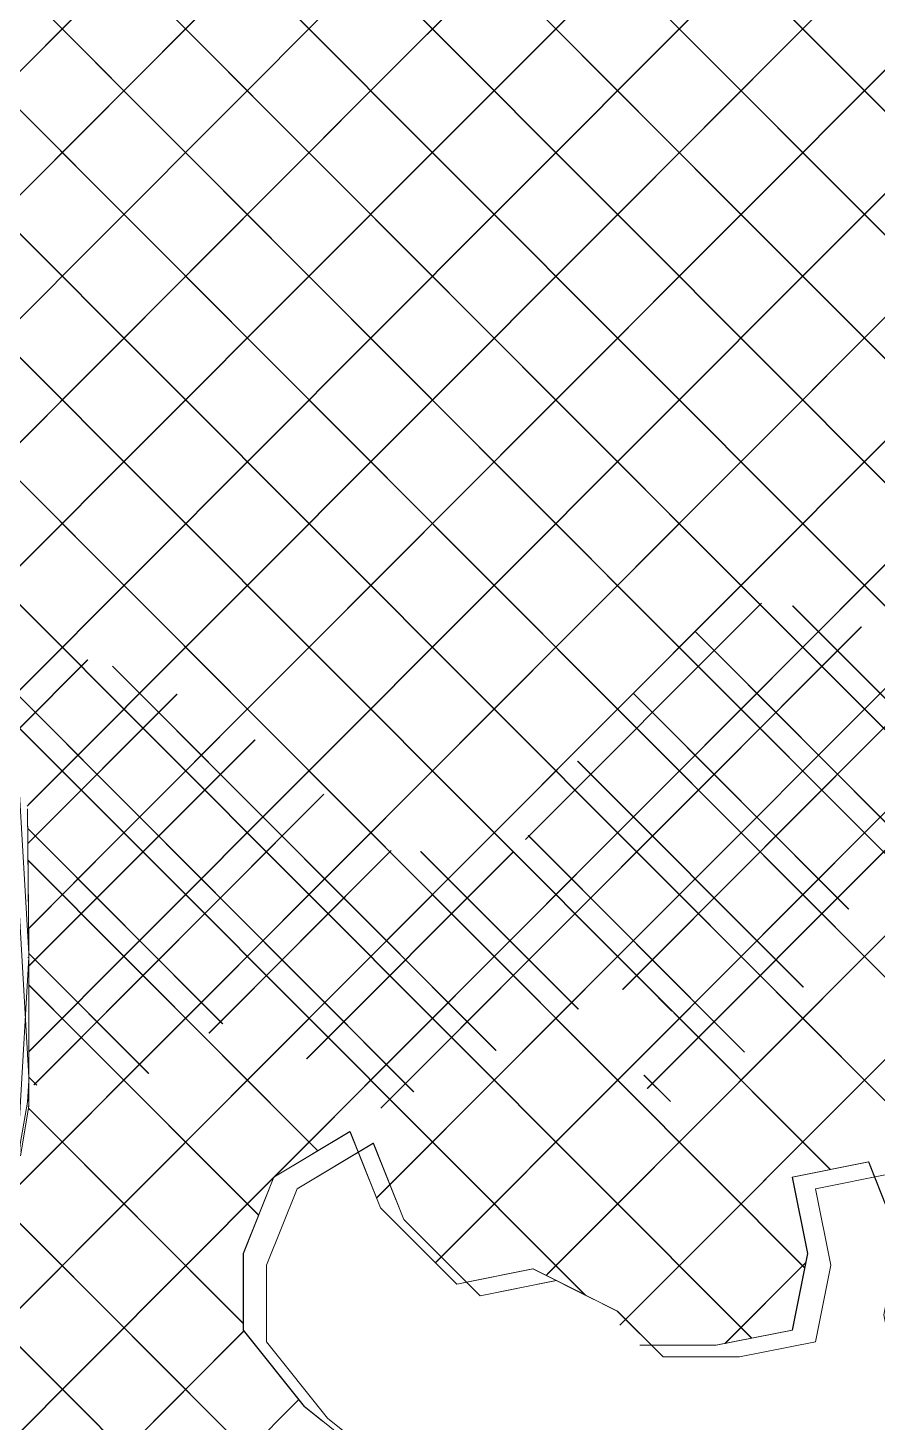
# Model space of a CAD drawing. Header units: millimetres. Extents: x -12186 to 152825, y -4386 to 9463.
# Drawn here: x 68588 to 69127, y 3810 to 4694 of the extents above; entities that cross this region are included whole.
import ezdxf

# ---------------------------------------------------------------- set-up
doc = ezdxf.new("R2010")
doc.units = ezdxf.units.MM
doc.layers.add('G-IMPT', color=8, linetype='Continuous', lineweight=5)
doc.layers.add('L-PLNT', color=71, linetype='Continuous', lineweight=5)

# ---------------------------------------------------------------- blocks, each defined once
blk = doc.blocks.new('SVA_Shades of Green Tree - Australian_Tree_based_on_Leopard_Tree_2901-V313-Section B-B')
at = {"layer": 'G-IMPT'}
for p, q in [((21732.51, 4467.56), (21249.71, 4951.17)), ((21732.64, 4467.56), (21249.84, 4951.17)), ((21552.91, 4569.03), (21216.14, 4906.36)), ((21553.04, 4569.03), (21216.27, 4906.36)), ((21593.33, 4371.68), (21071.99, 4893.9)), ((21593.46, 4371.68), (21072.12, 4893.9)), ((21584.47, 4692.67), (21762.67, 4871.16)), ((21584.6, 4692.67), (21762.8, 4871.16)), ((21598.97, 4550.33), (21915.31, 4867.2)), ((21599.1, 4550.33), (21915.43, 4867.2)), ((21474.62, 4569.03), (21182.58, 4861.56)), ((21474.75, 4569.03), (21182.71, 4861.56)), ((21323.5, 4666.54), (21517.64, 4861.01)), ((21323.63, 4666.54), (21517.77, 4861.01)), ((21547.78, 4339.01), (21050.45, 4837.18)), ((21547.65, 4339.01), (21050.46, 4837.04)), ((21357.07, 4621.73), (21536.07, 4801.04)), ((21357.19, 4621.73), (21536.2, 4801.04)), ((21074.47, 4652.37), (21213.04, 4791.18)), ((21074.48, 4652.26), (21213.17, 4791.18)), ((21502.1, 4306.34), (21054.37, 4754.83)), ((21501.97, 4306.34), (21054.37, 4754.7)), ((21076.76, 4576.11), (21251.09, 4750.74)), ((21076.76, 4576.24), (21250.96, 4750.74)), ((21390.63, 4576.93), (21548.14, 4734.7)), ((21390.76, 4576.93), (21548.27, 4734.7)), ((21586.08, 4692.67), (21548.59, 4730.22)), ((21586.21, 4692.67), (21548.71, 4730.22)), ((21076.02, 4497.07), (21288.88, 4710.29)), ((21076.15, 4497.07), (21289.01, 4710.29)), ((21461.04, 4569.03), (21584.47, 4692.67)), ((21461.17, 4569.03), (21584.6, 4692.67)), ((21539.34, 4569.03), (21662.77, 4692.67)), ((21539.47, 4569.03), (21662.9, 4692.67)), ((21813.68, 4464.68), (21586.08, 4692.67)), ((21813.81, 4464.68), (21586.21, 4692.67)), ((21073.5, 4415.99), (21323.63, 4666.54)), ((21154.32, 4497.07), (21323.5, 4666.54)), ((21469.68, 4260.38), (21073.86, 4656.88)), ((21469.56, 4260.38), (21073.88, 4656.73)), ((21081.68, 4345.88), (21357.07, 4621.73)), ((21081.69, 4345.77), (21357.19, 4621.73)), ((21485.35, 4166.26), (21076.76, 4575.54)), ((21485.22, 4166.26), (21076.76, 4575.41)), ((21086.86, 4272.52), (21390.76, 4576.93)), ((21086.86, 4272.64), (21390.63, 4576.93)), ((21094.8, 4202.17), (21461.04, 4569.03)), ((21094.93, 4202.17), (21461.17, 4569.03)), ((21150.73, 4179.77), (21539.34, 4569.03)), ((21150.86, 4179.77), (21539.47, 4569.03)), ((21641.9, 4401.46), (21474.62, 4569.03)), ((21642.03, 4401.46), (21474.75, 4569.03)), ((21690.47, 4431.24), (21552.91, 4569.03)), ((21690.6, 4431.24), (21553.04, 4569.03)), ((21162.97, 4113.6), (21598.97, 4550.33)), ((21163.1, 4113.6), (21599.1, 4550.33)), ((21087.66, 3959.6), (21647.46, 4520.35)), ((21087.67, 3959.74), (21647.34, 4520.35)), ((21073.5, 4416.12), (21153.69, 4496.44)), ((21485.23, 4087.83), (21076.67, 4497.07)), ((21485.36, 4087.83), (21076.8, 4497.07)), ((21536.99, 4331.39), (21695.7, 4490.37)), ((21537.12, 4331.39), (21695.83, 4490.37)), ((21437.84, 3918.36), (21988.71, 4470.15)), ((21437.97, 3918.36), (21988.83, 4470.15)), ((21468.31, 4027.31), (21908.09, 4467.83)), ((21468.43, 4027.31), (21908.22, 4467.83)), ((21491.44, 4128.91), (21827.1, 4465.13)), ((21491.57, 4128.91), (21827.23, 4465.13)), ((21469.36, 3871.38), (22053.86, 4456.86)), ((21472.96, 3875.11), (22053.73, 4456.86)), ((21480.25, 4196.13), (21746.1, 4462.43)), ((21480.38, 4196.13), (21746.23, 4462.43)), ((21468.23, 4026.56), (21073.5, 4421.95)), ((21468.1, 4026.56), (21073.5, 4421.82)), ((22401.24, 3562.42), (21593.33, 4371.68)), ((22401.36, 3562.42), (21593.46, 4371.68)), ((21094.34, 4028.8), (21075.85, 4348.1)), ((21451.09, 3965.29), (21083.9, 4333.11)), ((21450.97, 3965.29), (21083.92, 4332.95)), ((22380.1, 3505.16), (21547.65, 4339.01)), ((22380.23, 3505.16), (21547.78, 4339.01)), ((21409.37, 4179.37), (21559.09, 4329.35)), ((21409.5, 4179.37), (21559.22, 4329.35)), ((21469.06, 4263.35), (21536.99, 4331.39)), ((21469.19, 4263.35), (21537.12, 4331.39)), ((21818.43, 4087.76), (21578.89, 4327.69)), ((21818.55, 4087.76), (21579.02, 4327.69)), ((21317.59, 4009), (21622.44, 4314.37)), ((21317.71, 4009), (21622.57, 4314.37)), ((21861.39, 3946.32), (21501.97, 4306.34)), ((22331.86, 3475.19), (21502.1, 4306.34)), ((21795.32, 4032.47), (21517.03, 4311.23)), ((21795.45, 4032.47), (21517.16, 4311.23)), ((21087.54, 4249.01), (21131.75, 4293.3)), ((21087.54, 4249.14), (21131.62, 4293.3)), ((21390.85, 4045.62), (21147.52, 4289.35)), ((21390.72, 4045.62), (21147.8, 4288.94)), ((21338.64, 4019.48), (21086.88, 4271.66)), ((21338.51, 4019.48), (21086.89, 4271.53)), ((21093.76, 4176.82), (21188.4, 4271.62)), ((21093.76, 4176.94), (21188.27, 4271.62)), ((21614.45, 4135.22), (21477.88, 4272.03)), ((21614.58, 4135.22), (21478, 4272.03)), ((21064.42, 3858.03), (21469.06, 4263.35)), ((21064.44, 3857.92), (21469.19, 4263.35)), ((21471.03, 4084.28), (21651.29, 4264.84)), ((21471.16, 4084.28), (21651.42, 4264.84)), ((21802.26, 3927.12), (21469.56, 4260.38)), ((21802.39, 3927.12), (21469.68, 4260.38)), ((21163.89, 4174.55), (21087.48, 4251.09)), ((21163.76, 4174.55), (21087.48, 4250.96)), ((21094.46, 4099.09), (21237.86, 4242.73)), ((21094.46, 4099.21), (21237.73, 4242.73)), ((21486.7, 4021.54), (21700.34, 4235.55)), ((21486.83, 4021.54), (21700.47, 4235.55)), ((21585.6, 4085.69), (21442.46, 4229.07)), ((21585.73, 4085.69), (21442.59, 4229.07)), ((21094.34, 4107.23), (21088.29, 4211.66)), ((21093.26, 4200.62), (21094.8, 4202.17)), ((21093.27, 4200.51), (21094.93, 4202.17)), ((21097.55, 4023.88), (21281.48, 4208.13)), ((21097.67, 4023.88), (21281.61, 4208.13)), ((21249.82, 3965.31), (21480.25, 4196.13)), ((21249.95, 3965.31), (21480.38, 4196.13)), ((21217.4, 4062.49), (21093.67, 4186.44)), ((21217.28, 4062.49), (21093.67, 4186.31)), ((21548.34, 4044.58), (21411.13, 4182.02)), ((21548.47, 4044.58), (21411.26, 4182.02)), ((21094.28, 4123.09), (21150.86, 4179.77)), ((21094.28, 4123.22), (21150.73, 4179.77)), ((21186.79, 4151.48), (21163.76, 4174.55)), ((21186.92, 4151.48), (21163.89, 4174.55)), ((21156.66, 4103.36), (21093.86, 4166.27)), ((21156.53, 4103.36), (21093.86, 4166.14)), ((21208.63, 4056.72), (21324.2, 4172.49)), ((21208.76, 4056.72), (21324.33, 4172.49)), ((21270.53, 4040.3), (21401.93, 4171.92)), ((21270.66, 4040.3), (21402.06, 4171.92)), ((21442.92, 4071.75), (21342.92, 4171.92)), ((21443.05, 4071.75), (21343.05, 4171.92)), ((21753.32, 3897.72), (21485.22, 4166.26)), ((21753.45, 3897.72), (21485.35, 4166.26)), ((21433.83, 3904.02), (21186.79, 4151.48)), ((21433.96, 3904.02), (21186.92, 4151.48)), ((21315.07, 3952.11), (21491.57, 4128.91)), ((21323.43, 3960.62), (21491.44, 4128.91)), ((21094.46, 4044.84), (21163.1, 4113.6)), ((21094.46, 4044.97), (21162.97, 4113.6)), ((21082.91, 3907.54), (21094.32, 4104.59)), ((21170.42, 4031.13), (21094.43, 4107.24)), ((21170.29, 4031.13), (21094.43, 4107.11)), ((21277.66, 3982.03), (21156.53, 4103.36)), ((21277.79, 3982.03), (21156.66, 4103.36)), ((21126.4, 4055.24), (21094.46, 4087.24)), ((21126.27, 4055.24), (21094.46, 4087.11)), ((21502.37, 4070.66), (21485.23, 4087.83)), ((21602.92, 3970.07), (21485.36, 4087.83)), ((21602.79, 3970.07), (21503.51, 4069.52)), ((21240.11, 3941.22), (21126.27, 4055.24)), ((21240.24, 3941.22), (21126.4, 4055.24)), ((21093.56, 4013.17), (21094.34, 4026.54)), ((21099.51, 4023.73), (21094.46, 4028.79)), ((21099.38, 4023.73), (21094.46, 4028.66)), ((21352.35, 3911.03), (21468.43, 4027.31)), ((21355.96, 3914.77), (21468.31, 4027.31)), ((21586.57, 3907.89), (21468.1, 4026.56)), ((21586.7, 3907.89), (21468.23, 4026.56)), ((21501.36, 4013.22), (21484.58, 4030.03)), ((21501.49, 4013.22), (21484.71, 4030.03)), ((21096.02, 4007.12), (21094.23, 4008.91)), ((21096.14, 4007.12), (21094.25, 4009.02)), ((21230.35, 3872.56), (21096.02, 4007.12)), ((21230.48, 3872.56), (21096.14, 4007.12)), ((21066.67, 3781.86), (21249.67, 3965.16)), ((21066.68, 3781.73), (21249.8, 3965.16)), ((21552.89, 3863.2), (21450.97, 3965.29)), ((21553.02, 3863.2), (21451.09, 3965.29)), ((21314.94, 3952.11), (21323.43, 3960.62)), ((21320.39, 3703.94), (21086.19, 3938.54)), ((21320.52, 3703.94), (21086.2, 3938.66)), ((21422.6, 3902.97), (21437.97, 3918.36)), ((21423.43, 3903.93), (21437.84, 3918.36)), ((21352.22, 3911.03), (21355.96, 3914.77)), ((21535.99, 3859.81), (21587.22, 3911.13)), ((21536.11, 3859.81), (21587.35, 3911.13)), ((21447.22, 3890.62), (21433.83, 3904.02)), ((21447.42, 3890.54), (21433.96, 3904.02)), ((21469.23, 3871.38), (21472.96, 3875.11)), ((21071.5, 3708.26), (21230.79, 3867.82)), ((21071.51, 3708.14), (21230.92, 3867.82)), ((21481.92, 3858.67), (21489.38, 3858.67)), ((21083.79, 3642.02), (21265.72, 3824.25)), ((21083.79, 3642.14), (21265.6, 3824.25))]:
    blk.add_line(p, q, dxfattribs=at)
at = {"layer": 'G-IMPT', "flags": 128}
for points in [[(21088.43, 3979.8), (21088.87, 3986.18), (21094.34, 4017.63), (21094.34, 4111.99), (21093.5, 4198.95)], [(21280.75, 3810.55), (21269.06, 3819.92), (21230.35, 3868.36), (21230.35, 3916.8), (21249.7, 3965.24), (21298.08, 3994.3), (21303.34, 3981.15)], [(21482.05, 3858.67), (21530.42, 3858.67), (21578.8, 3868.36), (21588.48, 3916.8), (21578.8, 3965.24), (21627.18, 3974.93), (21646.53, 3926.49), (21636.86, 3878.05), (21646.53, 3829.61), (21704.58, 3800.55), (21743.29, 3848.99), (21752.96, 3897.43), (21801.34, 3926.49), (21849.72, 3955.55), (21878.75, 3897.43), (21830.37, 3878.05), (21878.75, 3839.3), (21888.42, 3790.86)], [(21317.56, 3781.17), (21269.18, 3819.92), (21230.48, 3868.36), (21230.48, 3916.8), (21249.83, 3965.24), (21298.21, 3994.3), (21317.56, 3945.86), (21365.94, 3897.43), (21414.32, 3907.11), (21453.02, 3887.74)], [(21303.34, 3981.15), (21317.43, 3945.86), (21365.81, 3897.43), (21372.03, 3898.67)], [(21489.38, 3858.67), (21530.3, 3858.67), (21578.67, 3868.36), (21588.35, 3916.8), (21578.67, 3965.24), (21627.05, 3974.93), (21630.89, 3965.33)], [(21630.89, 3965.33), (21646.4, 3926.49), (21636.73, 3878.05), (21646.4, 3829.61), (21661.25, 3822.18)], [(21372.03, 3898.67), (21414.19, 3907.11), (21452.89, 3887.74)], [(21351.87, 3753.69), (21272.23, 3673.89), (21059.83, 3886.64)], [(21351.74, 3753.69), (21272.1, 3673.89), (21059.83, 3886.51)]]:
    blk.add_lwpolyline(points, dxfattribs=at)
at = {"layer": 'L-PLNT'}
for p, q in [((21093.55, 4198.95), (21094.46, 4104.59)), ((21093.72, 4104.59), (21094.46, 4104.59)), ((21094.46, 4104.59), (21094.46, 4010.23)), ((21094.46, 4010.23), (21088.99, 3978.78)), ((21093.72, 4010.23), (21094.46, 4010.23)), ((21264.55, 3957.85), (21312.93, 3986.91)), ((21312.89, 3986.91), (21264.55, 3957.87)), ((21332.24, 3938.47), (21312.89, 3986.91)), ((21312.89, 3986.91), (21312.93, 3986.91)), ((21312.93, 3986.91), (21332.28, 3938.47)), ((21593.52, 3957.85), (21641.9, 3967.53)), ((21641.86, 3967.53), (21593.52, 3957.85)), ((21264.51, 3957.85), (21245.16, 3909.41)), ((21245.2, 3909.41), (21264.55, 3957.85)), ((21264.51, 3957.85), (21264.55, 3957.85)), ((21593.48, 3957.85), (21603.16, 3909.41)), ((21593.48, 3957.85), (21593.52, 3957.85)), ((21603.2, 3909.41), (21593.52, 3957.85)), ((21380.62, 3890.03), (21332.24, 3938.47)), ((21332.24, 3938.47), (21332.28, 3938.47)), ((21332.28, 3938.47), (21380.66, 3890.03)), ((21245.16, 3909.41), (21245.16, 3860.97)), ((21245.16, 3909.41), (21245.2, 3909.41)), ((21245.2, 3860.97), (21245.2, 3909.41)), ((21603.16, 3909.41), (21593.48, 3860.97)), ((21593.52, 3860.97), (21603.2, 3909.41)), ((21603.16, 3909.41), (21603.2, 3909.41)), ((21380.66, 3890.03), (21429.04, 3899.72)), ((21429, 3899.72), (21380.66, 3890.04)), ((21429, 3899.72), (21429.04, 3899.72)), ((21429.04, 3899.72), (21467.74, 3880.34)), ((21467.7, 3880.34), (21429.04, 3899.7)), ((21380.62, 3890.03), (21380.66, 3890.03)), ((21496.72, 3851.28), (21467.7, 3880.34)), ((21467.7, 3880.34), (21467.74, 3880.34)), ((21467.74, 3880.34), (21496.77, 3851.28)), ((21245.16, 3860.97), (21283.86, 3812.53)), ((21245.16, 3860.97), (21245.2, 3860.97)), ((21283.91, 3812.53), (21245.2, 3860.97)), ((21545.15, 3851.28), (21593.52, 3860.97)), ((21593.48, 3860.97), (21545.15, 3851.29)), ((21593.48, 3860.97), (21593.52, 3860.97)), ((21496.72, 3851.28), (21496.77, 3851.28)), ((21496.77, 3851.28), (21545.15, 3851.28)), ((21545.1, 3851.28), (21496.77, 3851.28)), ((21545.1, 3851.28), (21545.15, 3851.28)), ((21283.86, 3812.53), (21283.91, 3812.53)), ((21332.28, 3773.78), (21283.91, 3812.53)), ((21283.91, 3812.49), (21332.24, 3773.78))]:
    blk.add_line(p, q, dxfattribs=at)

msp = doc.modelspace()

# ---------------------------------------------------------------- block references
at = {"layer": 'L-PLNT'}
msp.add_blockref('SVA_Shades of Green Tree - Australian_Tree_based_on_Leopard_Tree_2901-V313-Section B-B', (47494.18, 0), dxfattribs=at)

doc.saveas('drawing.dxf')
